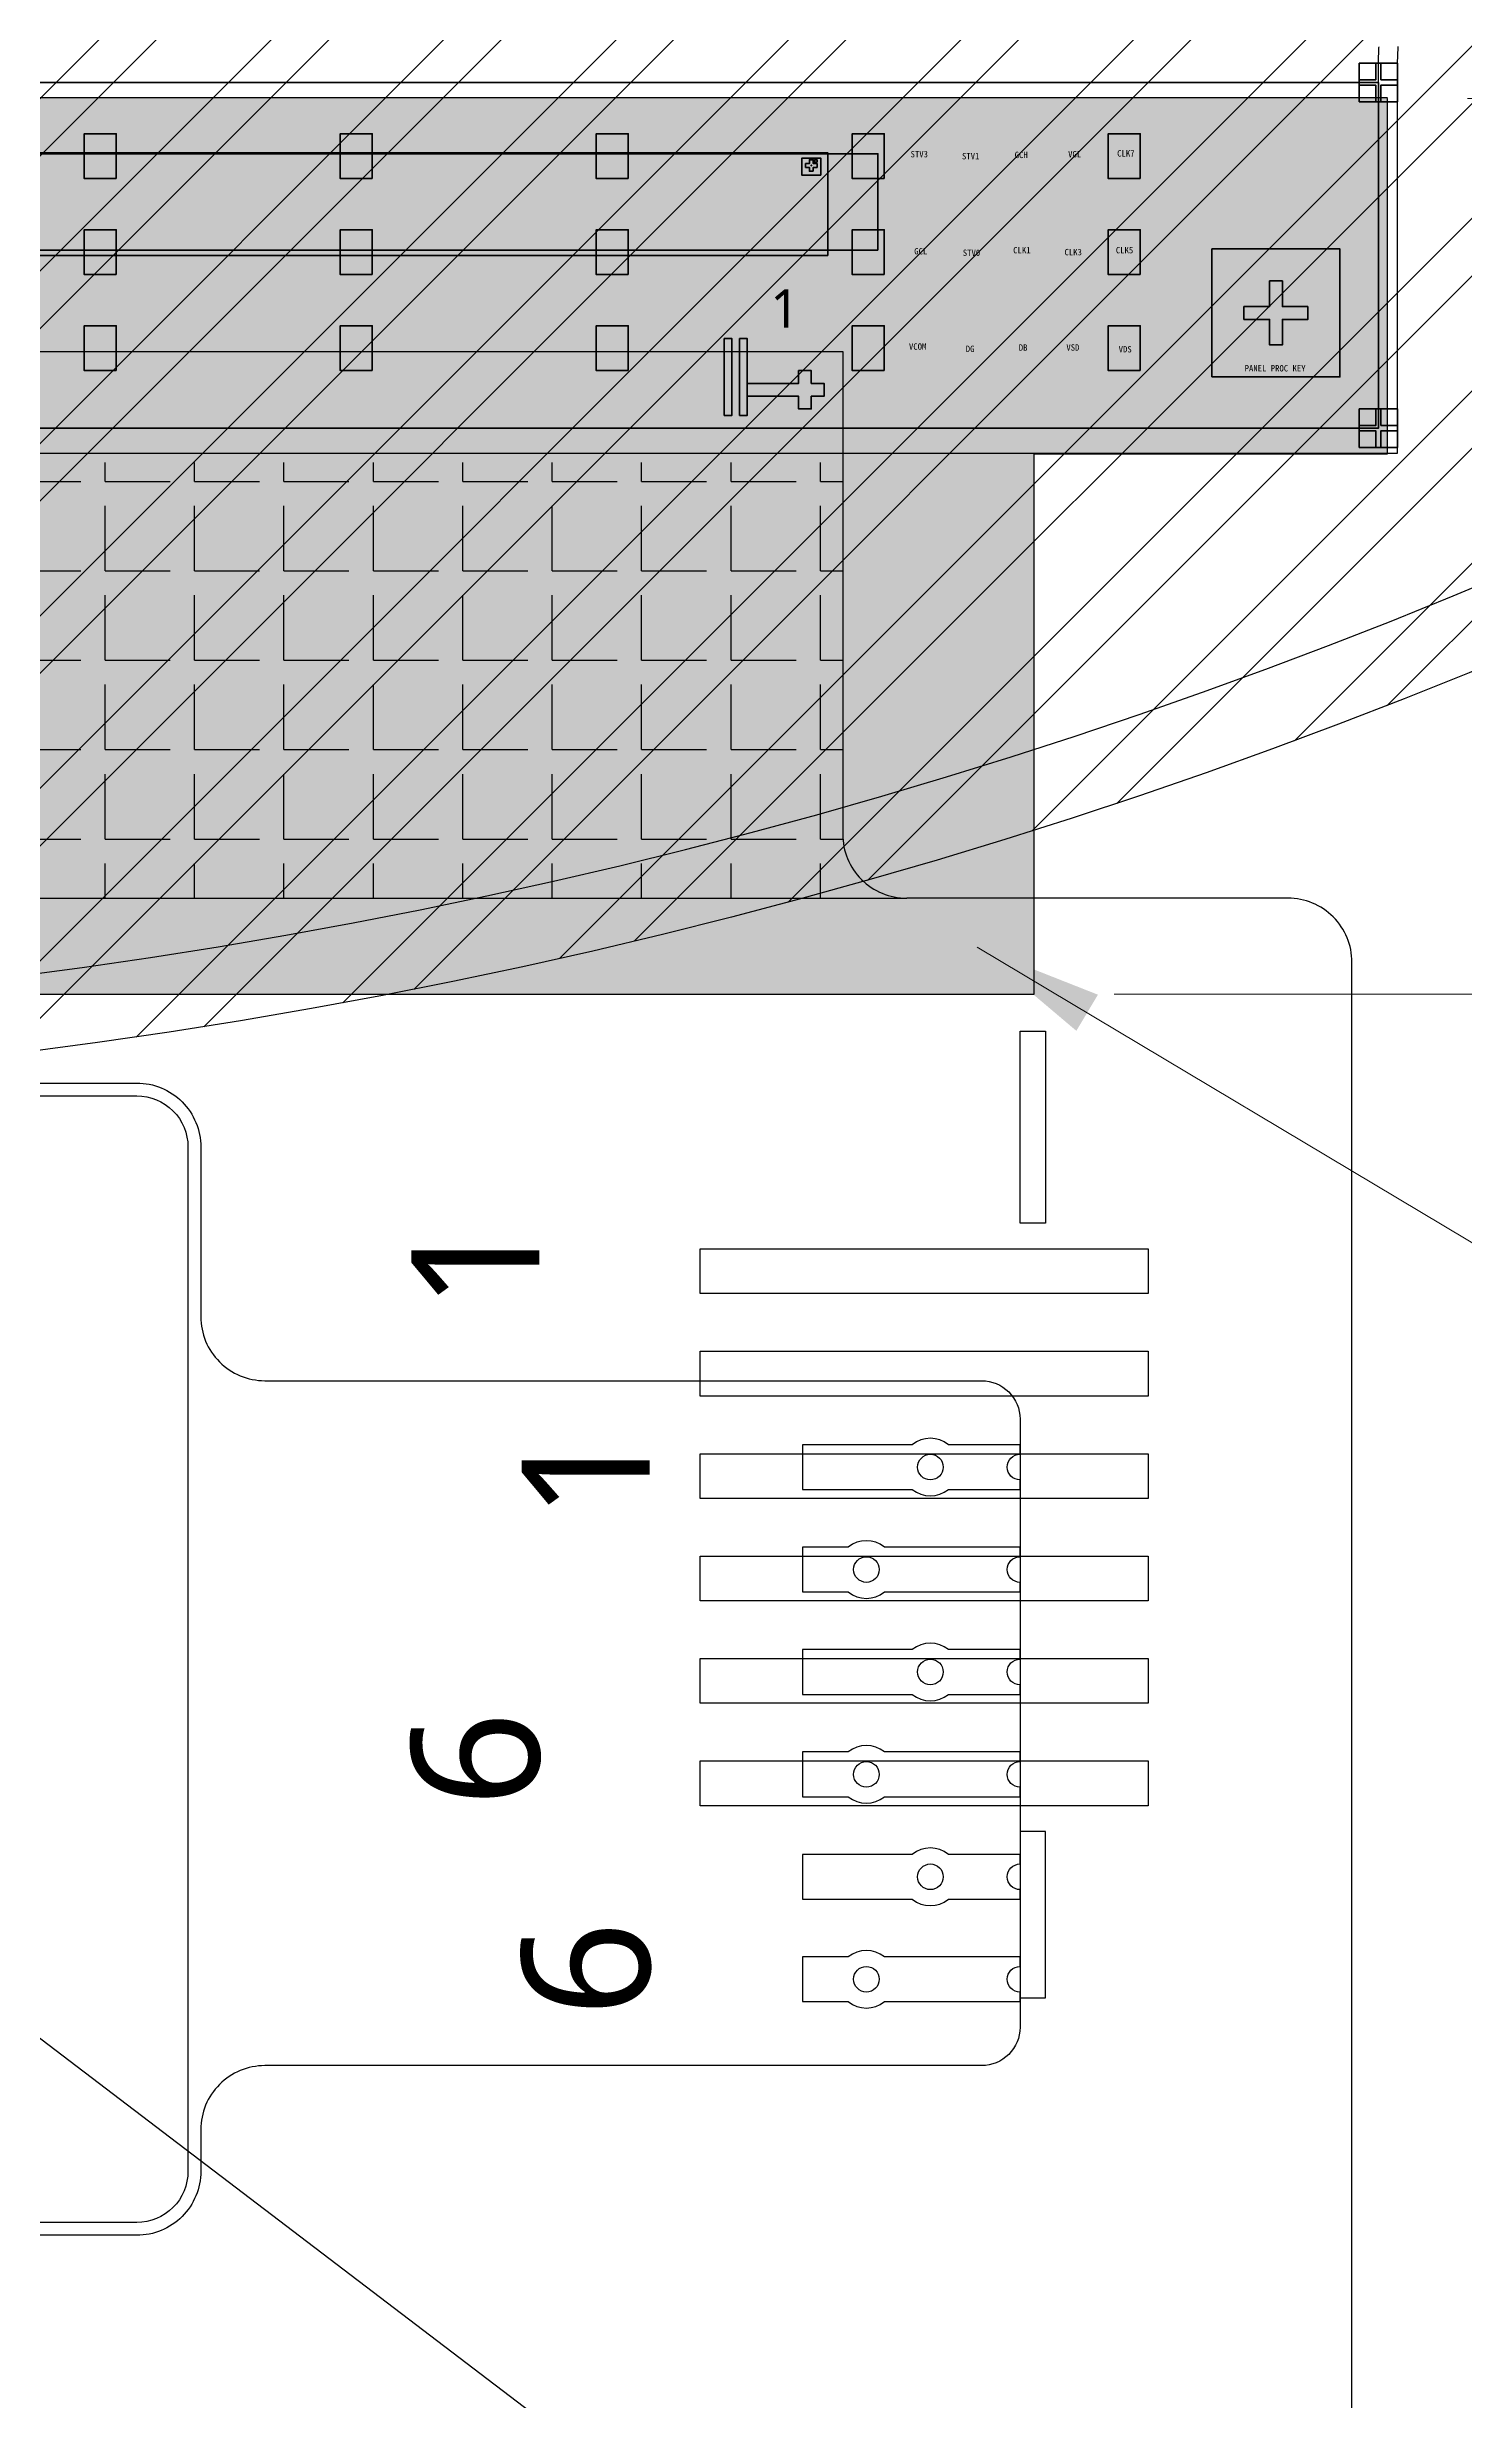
# Model space of a CAD drawing. Header units: millimetres. Extents: x 6107 to 6696, y -7540 to -7123.
# Drawn here: x 6243.85 to 6254.93, y -7377.37 to -7358.98 of the extents above; entities that cross this region are included whole.
import ezdxf
from ezdxf.enums import TextEntityAlignment as Align

# ---------------------------------------------------------------- set-up
doc = ezdxf.new("R2010")
doc.units = ezdxf.units.MM
doc.header["$LTSCALE"] = 32.67
doc.header["$PDMODE"] = 3
doc.header["$PDSIZE"] = 0.3125
doc.layers.get('0').update_dxf_attribs({"linetype": 'CONTINUOUS'})
doc.layers.get('Defpoints').update_dxf_attribs({"linetype": 'CONTINUOUS'})
for name, color, linetype in [('6文字层', 3, 'CONTINUOUS'), ('BL', 11, 'CONTINUOUS'), ('DIM', 3, 'CONTINUOUS'), ('ITO', 3, 'CONTINUOUS'), ('L31.drawing', 2, 'CONTINUOUS'), ('L59.drawing', 7, 'CONTINUOUS')]:
    doc.layers.add(name, color=color, linetype=linetype)
for name, color, linetype, lineweight in [('B_M.drawing', 175, 'CONTINUOUS', 100), ('GATE.drawing', 3, 'CONTINUOUS', 100), ('hardFence.critical', 211, 'CONTINUOUS', 100), ('L190.P9', 7, 'CONTINUOUS', 100), ('LAYOUT.drawing', 140, 'CONTINUOUS', 100), ('OUTLINE.drawing', 190, 'CONTINUOUS', 100)]:
    doc.layers.add(name, color=color, linetype=linetype, lineweight=lineweight)
doc.styles.add('Arial', font='arial.ttf', dxfattribs={"height": 3})
doc.styles.add('NOTE', font='ROMANS.shx', dxfattribs={"width": 0.8, "bigfont": 'EXTFONT.shx'})
doc.styles.get("Standard").update_dxf_attribs({"font": 'txt', "width": 0.8})
doc.styles.add('TITLE', font='arial.ttf')
doc.styles.add('宋体', font='SimSun.ttf')
doc.styles.add('标注', font='Microsoft YaHei.ttf')
doc.dimstyles.new('ISO-25$0', dxfattribs={"dimtxt": 1.8, "dimasz": 1.2, "dimexe": 0.5, "dimexo": 0.625, "dimtad": 1, "dimdsep": 46, "dimtxsty": '宋体', "dimcen": 2.5, "dimclrd": 2, "dimclre": 2, "dimclrt": 2, "dimadec": 0, "dimazin": 0, "dimtp": 1.2, "dimtm": 1.2, "dimtfac": 1, "dimtmove": 0, "dimatfit": 3, "dimfxl": 1, "dimtolj": 1, "dimlwd": 5, "dimlwe": 5, "dimarcsym": 0})
doc.dimstyles.new('ISO-25$7', dxfattribs={"dimscale": 0.5, "dimtxt": 1.5, "dimasz": 2, "dimexe": 0.2, "dimexo": 0.2, "dimtad": 0, "dimzin": 1, "dimdsep": 46, "dimtxsty": 'TITLE', "dimcen": 2.5, "dimclrd": 7, "dimclre": 256, "dimclrt": 7, "dimadec": 0, "dimazin": 0, "dimtfac": 1, "dimtmove": 0, "dimatfit": 0, "dimfxl": 1, "dimlwd": 9, "dimlwe": 9, "dimarcsym": 0})
doc.dimstyles.new('STANDARD$7', dxfattribs={"dimtxt": 1.5, "dimasz": 1.25, "dimexe": 0.25, "dimexo": 0.25, "dimgap": 0.25, "dimtad": 0, "dimzin": 0, "dimdsep": 46, "dimtxsty": 'NOTE', "dimcen": 0.5, "dimclrd": 256, "dimclre": 5, "dimclrt": 256, "dimazin": 0, "dimtfac": 1, "dimtmove": 0, "dimatfit": 1, "dimfxl": 1, "dimtolj": 1, "dimtzin": 0, "dimarcsym": 0})

# ---------------------------------------------------------------- blocks, each defined once
blk = doc.blocks.new('z_et_pad_unit')
at = {"layer": 'OUTLINE.drawing', "color": 3, "linetype": 'Continuous', "lineweight": 100}
blk.add_lwpolyline([(0, 0), (250, 0), (250, 350), (0, 350)], close=True, dxfattribs=at)
blk = doc.blocks.new('ST7701S_pad_location_Name_out_line')
at = {"layer": 'L59.drawing', "color": 4, "linetype": 'Continuous', "lineweight": 100}
blk.add_lwpolyline([(-12000, -400), (12000, -400), (12000, 400), (-12000, 400)], close=True, dxfattribs=at)
blk.add_lwpolyline([(-12000, -400), (12000, -400), (12000, 400), (-12000, 400)], close=True, dxfattribs=at)
blk.add_lwpolyline([(-12000, -400), (12000, -400), (12000, 400), (-12000, 400)], close=True, dxfattribs=at)
blk = doc.blocks.new('align_l')
at = {"layer": 'L31.drawing'}
for points in [[(-0.015, -0.045), (-0.015, -0.015), (-0.045, -0.015), (-0.045, 0.015), (-0.015, 0.015), (-0.015, 0.045), (0.015, 0.045), (0.015, 0.015), (0.045, 0.015), (0.045, -0.015), (0.015, -0.015), (0.015, -0.045), (-0.015, -0.045)], [(-0.045, 0.025), (-0.025, 0.025), (-0.025, 0.045), (-0.045, 0.045), (-0.045, 0.025)]]:
    blk.add_lwpolyline(points, close=True, dxfattribs=at)
at = {"layer": 'L59.drawing'}
blk.add_lwpolyline([(-0.055, -0.055), (0.055, -0.055), (0.055, 0.055), (-0.055, 0.055), (-0.055, -0.055)], close=True, dxfattribs=at)
blk = doc.blocks.new('ST7701S_pad_location_Name_pad_location')
at = {"color": 1, "linetype": 'Continuous', "lineweight": 100}
for name, p in [('ST7701S_pad_location_Name_out_line', (0, 0)), ('align_l', (-11870, 302))]:
    blk.add_blockref(name, p, dxfattribs=at)
blk = doc.blocks.new('A_MARK')
at = {"layer": 'hardFence.critical', "color": 211, "linetype": 'Continuous', "lineweight": 100}
for points in [[(-75, -75), (75, -75), (75, 56), (-75, 56)], [(-15, -45), (-15, -15), (-45, -15), (-45, 15), (-15, 15), (-15, 45), (15, 45), (15, 15), (45, 15), (45, -15), (15, -15), (15, -45)], [(-45, 25), (-25, 25), (-25, 45), (-45, 45)], [(-2, 0), (0, 0), (0, 2), (-2, 2)], [(-2, -2), (0, -2), (0, 0), (-2, 0)], [(0, 0), (2, 0), (2, 2), (0, 2)], [(0, -2), (2, -2), (2, 0), (0, 0)]]:
    blk.add_lwpolyline(points, close=True, dxfattribs=at)
blk = doc.blocks.new('JD9162_PAD')
at = {"layer": 'L190.P9', "color": 7, "linetype": 'Continuous', "lineweight": 100}
blk.add_lwpolyline([(-12390, -377), (12390, -377), (12390, 377), (-12390, 377)], close=True, dxfattribs=at)
at = {"color": 1, "linetype": 'Continuous', "lineweight": 100}
blk.add_blockref('A_MARK', (-11870, 285), dxfattribs=at)
blk = doc.blocks.new('fpc_pad')
at = {"layer": 'OUTLINE.drawing', "color": 3, "linetype": 'Continuous', "lineweight": 100}
blk.add_lwpolyline([(0, 0), (60, 0), (60, 600), (0, 600)], close=True, dxfattribs=at)
blk = doc.blocks.new('fpc_pad_dummy')
at = {"layer": 'OUTLINE.drawing', "color": 3, "linetype": 'Continuous', "lineweight": 100}
blk.add_lwpolyline([(0, 0), (60, 0), (60, 600), (0, 600)], close=True, dxfattribs=at)
blk = doc.blocks.new('fpc_mark')
at = {"layer": 'GATE.drawing', "color": 3, "linetype": 'Continuous', "lineweight": 100}
blk.add_lwpolyline([(200, 300), (100, 300), (100, 200), (0, 200), (0, 100), (100, 100), (100, 0), (200, 0), (200, 100), (600, 100), (600, 200), (200, 200)], close=True, dxfattribs=at)
blk = doc.blocks.new('fpc_all')
at = {"color": 1, "linetype": 'Continuous', "lineweight": 100}
for name, p in [('fpc_pad_dummy', (23640.6, 0.6)), ('fpc_pad', (23760.6, 0.6))]:
    blk.add_blockref(name, p, dxfattribs=at)
at = {"color": 1, "linetype": 'Continuous', "lineweight": 100, "xscale": -1}
blk.add_blockref('fpc_mark', (24420.6, 50.6), dxfattribs=at)
blk = doc.blocks.new('align_mark_unit_Panel')
at = {"layer": 'GATE.drawing', "color": 3, "linetype": 'Continuous', "lineweight": 100}
blk.add_lwpolyline([(250, 50), (50, 50), (50, 250), (-50, 250), (-50, 50), (-250, 50), (-250, -50), (-50, -50), (-50, -250), (50, -250), (50, -50), (250, -50)], close=True, dxfattribs=at)
at = {"layer": 'OUTLINE.drawing', "color": 5, "linetype": 'Continuous', "lineweight": 100}
blk.add_lwpolyline([(-500, -500), (500, -500), (500, 500), (-500, 500)], close=True, dxfattribs=at)
at = {"layer": 'OUTLINE.drawing', "color": 6, "linetype": 'Continuous', "lineweight": 100}
blk.add_text('PANEL PROC KEY', height=50, dxfattribs=at).set_placement((-7, -432.1), align=Align.MIDDLE_CENTER)
blk = doc.blocks.new('cutting_Mark_unit_Panel_array')
at = {"layer": 'GATE.drawing', "color": 3, "linetype": 'Continuous', "lineweight": 100}
for points in [[(-150, 20), (-20, 20), (-20, 150), (-150, 150)], [(20, 20), (150, 20), (150, 150), (20, 150)], [(-150, -150), (-20, -150), (-20, -20), (-150, -20)], [(20, -150), (150, -150), (150, -20), (20, -20)]]:
    blk.add_lwpolyline(points, close=True, dxfattribs=at)
at = {"layer": 'OUTLINE.drawing', "color": 5, "linetype": 'Continuous', "lineweight": 100}
blk.add_lwpolyline([(-150, -150), (150, -150), (150, 150), (-150, 150)], close=True, dxfattribs=at)
blk = doc.blocks.new('cutting_Mark_unit_Panel_cf')
at = {"layer": 'B_M.drawing', "color": 175, "linetype": 'Continuous', "lineweight": 100}
for points in [[(-150, 20), (-20, 20), (-20, 150), (-150, 150)], [(20, 20), (150, 20), (150, 150), (20, 150)], [(-150, -150), (-20, -150), (-20, -20), (-150, -20)], [(20, -150), (150, -150), (150, -20), (20, -20)]]:
    blk.add_lwpolyline(points, close=True, dxfattribs=at)
at = {"layer": 'OUTLINE.drawing', "color": 5, "linetype": 'Continuous', "lineweight": 100}
blk.add_lwpolyline([(-150, -150), (150, -150), (150, 150), (-150, 150)], close=True, dxfattribs=at)
blk = doc.blocks.new('lcd1')
at = {"layer": 'LAYOUT.drawing', "color": 4, "linetype": 'Continuous', "lineweight": -3}
blk.add_lwpolyline([(492.833, -109.845), (655.833, -109.845), (655.833, -95.768), (655.834, -95.739), (655.834, -95.709), (655.834, -95.68), (655.834, -95.65), (655.834, -95.621), (655.835, -95.592), (655.836, -95.533), (655.836, -95.503), (655.837, -95.474), (655.838, -95.415), (655.84, -95.356), (655.841, -95.327), (655.842, -95.298), (655.844, -95.239), (655.845, -95.209), (655.846, -95.18), (655.847, -95.151), (655.849, -95.121), (655.85, -95.092), (655.851, -95.062), (655.853, -95.033), (655.854, -95.004), (655.856, -94.974), (655.858, -94.945)], dxfattribs=at)
blk.add_lwpolyline([(492.833, -109.845), (655.833, -109.845), (655.833, -95.768), (655.834, -95.739), (655.834, -95.709), (655.834, -95.68), (655.834, -95.65), (655.834, -95.621), (655.835, -95.592), (655.836, -95.533), (655.836, -95.503), (655.837, -95.474), (655.838, -95.415), (655.84, -95.356), (655.841, -95.327), (655.842, -95.298), (655.844, -95.239), (655.845, -95.209), (655.846, -95.18), (655.847, -95.151), (655.849, -95.121), (655.85, -95.092), (655.851, -95.062), (655.853, -95.033), (655.854, -95.004), (655.856, -94.974), (655.858, -94.945)], dxfattribs=at)
at = {"layer": 'LAYOUT.drawing', "color": 4, "linetype": 'Continuous', "lineweight": 0}
blk.add_lwpolyline([(492.833, -96.345), (655.833, -96.345), (655.833, -95.768), (655.834, -95.739), (655.834, -95.709), (655.834, -95.68), (655.834, -95.65), (655.834, -95.621), (655.835, -95.592), (655.836, -95.533), (655.836, -95.503), (655.837, -95.474), (655.838, -95.415), (655.84, -95.356), (655.841, -95.327), (655.842, -95.298), (655.844, -95.239), (655.845, -95.209), (655.846, -95.18), (655.847, -95.151), (655.849, -95.121), (655.85, -95.092), (655.851, -95.062), (655.853, -95.033), (655.854, -95.004), (655.856, -94.974), (655.858, -94.945)], dxfattribs=at)
at = {"layer": 'LAYOUT.drawing', "color": 140, "linetype": 'Continuous', "lineweight": 100}
blk.add_lwpolyline([(492.833, -109.845), (655.833, -109.845), (655.833, -96.345), (492.833, -96.345)], close=True, dxfattribs=at)
blk.add_lwpolyline([(492.833, -96.345), (655.833, -96.345)], dxfattribs=at)
at = {"color": 1, "linetype": 'Continuous', "lineweight": 100, "yscale": 0.005000000000000001, "zscale": 0.005000000000000001}
for name, p, xscale in [('cutting_Mark_unit_Panel_cf', (655.833, -96.345), 0.005000000000000001), ('JD9162_PAD', (574.333, -101.01), -0.005000000000000001), ('ST7701S_pad_location_Name_pad_location', (574.333, -101.095), -0.005000000000000001), ('align_mark_unit_Panel', (651.833, -105.345), 0.005000000000000001), ('fpc_all', (512.08, -109.348), 0.005000000000000001), ('cutting_Mark_unit_Panel_array', (655.833, -109.845), 0.005000000000000001)]:
    blk.add_blockref(name, p, dxfattribs=dict(at, xscale=xscale))
at = {"color": 1, "linetype": 'Continuous', "lineweight": 100, "xscale": -0.005000000000000001, "yscale": 0.005000000000000001, "zscale": 0.005000000000000001, "row_count": 1, "column_count": 5, "row_spacing": 3.500000000000001, "column_spacing": -2}
for p in [(646.533, -100.095), (646.533, -103.845), (646.533, -107.595)]:
    blk.add_blockref('z_et_pad_unit', p, dxfattribs=at)
at = {"layer": '6文字层', "linetype": 'Continuous', "insert": (632.089, -104.419), "char_height": 1.5, "width": 45.92861, "attachment_point": 1, "style": '标注'}
blk.add_mtext('{\\C7;1}', dxfattribs=at)
at = {"layer": 'OUTLINE.drawing', "color": 6, "linetype": 'Continuous', "lineweight": 100}
for s, p in [('STV3', (637.9, -99.143)), ('STV1', (639.908, -99.22)), ('GCH', (641.881, -99.172)), ('VGL', (643.97, -99.141)), ('CLK7', (645.97, -99.111)), ('GCL', (637.958, -102.933)), ('STV0', (639.94, -102.994)), ('CLK1', (641.908, -102.893)), ('CLK3', (643.913, -102.969)), ('CLK5', (645.918, -102.892)), ('VCOM', (637.837, -106.658)), ('DG', (639.885, -106.746)), ('DB', (641.957, -106.695)), ('VSD', (643.9, -106.693)), ('VDS', (645.943, -106.763))]:
    blk.add_text(s, height=0.25, dxfattribs=at).set_placement(p, align=Align.MIDDLE_CENTER)
blk = doc.blocks.new('HSD')
at = {"layer": 'LAYOUT.drawing', "color": 0, "lineweight": -2, "elevation": 0}
blk.add_lwpolyline([(1370.249, 300.152), (1403.149, 300.152), (1403.149, 303.167), (1403.149, 303.172), (1403.149, 303.178), (1403.149, 303.183), (1403.149, 303.189), (1403.149, 303.194), (1403.149, 303.2), (1403.149, 303.211), (1403.149, 303.217), (1403.149, 303.222), (1403.15, 303.234), (1403.15, 303.245), (1403.15, 303.25), (1403.15, 303.256), (1403.151, 303.267), (1403.151, 303.273), (1403.151, 303.278), (1403.151, 303.284), (1403.151, 303.289), (1403.152, 303.295), (1403.152, 303.301), (1403.152, 303.306), (1403.153, 303.312), (1403.153, 303.317), (1403.153, 303.323), (1403.154, 303.329)], dxfattribs=at)
blk = doc.blocks.new('JFD')
at = {"color": 0}
blk.add_blockref('HSD', (0, 0), dxfattribs=at)
blk = doc.blocks.new('*D26')
at = {"layer": 'Defpoints', "color": 0, "transparency": 16777216}
for p in [(1447.686, 340.827), (1444.926, 333.832), (1451.4, 333.832)]:
    blk.add_point(p, dxfattribs=at)
at = {"layer": 'DIM', "color": 3, "lineweight": 5, "transparency": 16777216}
for p, q in [((1448.311, 340.827), (1451.9, 340.827)), ((1451.4, 339.327), (1451.4, 335.332)), ((1445.551, 333.832), (1451.9, 333.832))]:
    blk.add_line(p, q, dxfattribs=at)
at = {"layer": 'DIM', "color": 3, "transparency": 16777216}
for points in [[(1451.15, 339.327), (1451.65, 339.327), (1451.4, 340.827)], [(1451.15, 335.332), (1451.65, 335.332), (1451.4, 333.832)]]:
    blk.add_solid(points, dxfattribs=at)
at = {"layer": 'DIM', "color": 3, "transparency": 16777216, "insert": (1450.025, 337.329), "char_height": 1.5, "attachment_point": 5, "rotation": 90, "style": '宋体'}
blk.add_mtext('\\A1;7', dxfattribs=at)
blk = doc.blocks.new('dfasdsadasd')
at = {"layer": 'BL'}
h = blk.add_hatch(dxfattribs=at)
h.set_pattern_fill('MUDST', color=253, scale=0.02, style=0)
h.paths.add_polyline_path([(3844.164, -24.308), (3844.164, -27.088), (3846.014, -27.088), (3846.014, -31.31), (3874.074, -31.31), (3874.074, -27.088), (3876.834, -27.088), (3876.834, -24.308)])
at = {"layer": 'BL', "color": 253}
for p, q in [((3876.834, -24.308), (3844.164, -24.308)), ((3876.834, -27.088), (3876.834, -24.314)), ((3874.074, -27.088), (3876.834, -27.088)), ((3874.074, -31.31), (3874.074, -27.088)), ((3846.014, -31.31), (3874.074, -31.31))]:
    blk.add_line(p, q, dxfattribs=at)
blk = doc.blocks.new('A$C5AF141BB')
at = {"layer": 'BL', "color": 2}
blk.add_line((13.611, -8.582), (13.611, -4.9), dxfattribs=at)
at = {"layer": 'BL'}
blk.add_blockref('dfasdsadasd', (-3860.464, 22.188), dxfattribs=at)
at = {"layer": 'DIM'}
dim = blk.add_linear_dim(base=(20.084, -9.122), p1=(16.37, -2.126), p2=(13.611, -9.122), angle=90, dimstyle='ISO-25$0', override={"dimtxt": 1.5, "dimasz": 1.5, "dimtxsty": '宋体', "dimcen": 2.5, "dimclrd": 3, "dimclre": 3, "dimclrt": 3}, dxfattribs=at)
dim.commit()
dim.dimension.update_dxf_attribs({"geometry": '*D26', "text_midpoint": (18.709, -5.624), "insert": (-1431.316, -342.953)})
at = {"layer": 'BL'}
blk.add_leader([(13.166, -8.753), (22.379, -14.26), (31.806, -14.26)], dimstyle='ISO-25$7', override={"dimgap": 0.625, "dimtad": 0, "dimfxl": 0.18, "dimarcsym": 1}, dxfattribs=at)

msp = doc.modelspace()

# ---------------------------------------------------------------- hatches: boundary and pattern name
h = msp.add_hatch()
h.set_pattern_fill('ANGLE', color=3, scale=0.1)
h.set_pattern_definition([(0, (5371.1804, -7638.2845), (0, 0.6985), [0.508, -0.1905]), (90, (5371.1804, -7638.2845), (-0.6985, 4e-17), [0.508, -0.1905])])
h.paths.add_polyline_path([(6226.095, -7362.976, 0.086991), (6226.231, -7363), (6226.916, -7363, -0.414214), (6227.316, -7363.4), (6227.316, -7365.132, -0.414214), (6226.816, -7365.632), (6250.568, -7365.632, -0.414214), (6250.068, -7365.132), (6250.068, -7362.23), (6226.095, -7362.23)])
h.paths.add_polyline_path([(6235.031, -7362.991), (6235.031, -7364.577), (6239.999, -7364.577), (6239.999, -7362.991)], flags=24)
at = {"layer": 'ITO', "true_color": 0x000000}
h = msp.add_hatch(dxfattribs=at)
h.set_pattern_fill('ANSI32', color=18, scale=0.1)
h.set_pattern_definition([(45, (1393.4258, 22.6993), (-0.67351921, 0.67351921), []), (45, (1393.8748, 22.6993), (-0.67351921, 0.67351921), [])])
h.paths.add_polyline_path([(6192.953, -7322.197, 1), (6282.953, -7322.197, 1)])
h.paths.add_polyline_path([(6273.217, -7322.197, -1), (6202.689, -7322.197, -1)], flags=16)

# ---------------------------------------------------------------- linework, layer by layer
at = {"color": 30, "lineweight": -3}
msp.add_line((6225.831, -7361.961), (6250.068, -7361.961), dxfattribs=at)
at = {"color": 0}
msp.add_line((6226.816, -7365.632), (6250.568, -7365.632), dxfattribs=at)
at = {"color": 30, "lineweight": -3}
msp.add_lwpolyline([(6223.172, -7366.132, -0.414214), (6223.672, -7365.632), (6226.816, -7365.632, 0.414214), (6227.316, -7365.132), (6227.316, -7363.633, 0.221971), (6227.137, -7363.25), (6225.831, -7362.156), (6225.831, -7361.361), (6250.068, -7361.361), (6250.068, -7365.132, 0.414214), (6250.568, -7365.632)], format="xyb", dxfattribs=at)
at = {"color": 30}
msp.add_lwpolyline([(6241.657, -7362.555, 0.237184), (6241.453, -7362.949), (6241.453, -7366.576, 0.414214), (6241.953, -7367.076), (6244.553, -7367.076, -0.414214), (6245.053, -7367.576), (6245.053, -7368.901, 0.414214), (6245.553, -7369.401), (6251.153, -7369.401, -0.414214), (6251.453, -7369.701), (6251.453, -7374.451, -0.414214), (6251.153, -7374.751), (6245.553, -7374.751, 0.414214), (6245.053, -7375.251), (6245.053, -7375.576, -0.414214), (6244.553, -7376.076), (6233.553, -7376.076, -0.414214), (6233.053, -7375.576), (6233.053, -7367.576, -0.414214), (6233.553, -7367.076), (6233.953, -7367.076, 0.414214), (6234.453, -7366.576), (6234.453, -7362.949, 0.237184), (6234.249, -7362.555)], format="xyb", dxfattribs=at)
msp.add_lwpolyline([(6241.657, -7362.555, 0.237184), (6241.453, -7362.949), (6241.453, -7366.576, 0.414214), (6241.953, -7367.076), (6244.553, -7367.076, -0.414214), (6245.053, -7367.576), (6245.053, -7368.901, 0.414214), (6245.553, -7369.401), (6251.153, -7369.401, -0.414214), (6251.453, -7369.701), (6251.453, -7374.451, -0.414214), (6251.153, -7374.751), (6245.553, -7374.751, 0.414214), (6245.053, -7375.251), (6245.053, -7375.576, -0.414214), (6244.553, -7376.076), (6233.553, -7376.076, -0.414214), (6233.053, -7375.576), (6233.053, -7367.576, -0.414214), (6233.553, -7367.076), (6233.953, -7367.076, 0.414214), (6234.453, -7366.576), (6234.453, -7362.949, 0.237184), (6234.249, -7362.555)], format="xyb", dxfattribs=at)
for points in [[(6251.653, -7366.671), (6251.653, -7368.171), (6251.453, -7368.171), (6251.453, -7366.671)], [(6251.653, -7374.221), (6251.653, -7372.921), (6251.453, -7372.921), (6251.453, -7374.221)]]:
    msp.add_lwpolyline(points, close=True)
for points in [[(6233.553, -7367.176), (6244.553, -7367.176, -0.414214), (6244.953, -7367.576), (6244.953, -7375.576), (6244.953, -7375.576, -0.414214), (6244.553, -7375.976), (6233.553, -7375.976, -0.414214), (6233.153, -7375.576), (6233.153, -7367.576, -0.414214)], [(6233.553, -7367.176), (6244.553, -7367.176, -0.414214), (6244.953, -7367.576), (6244.953, -7375.576), (6244.953, -7375.576, -0.414214), (6244.553, -7375.976), (6233.553, -7375.976, -0.414214), (6233.153, -7375.576), (6233.153, -7367.576, -0.414214)], [(6251.453, -7369.976), (6251.453, -7369.901), (6250.894, -7369.901, 0.353553), (6250.611, -7369.901), (6249.753, -7369.901), (6249.753, -7370.251), (6250.611, -7370.251, 0.353553), (6250.894, -7370.251), (6251.453, -7370.251), (6251.453, -7370.176, -1)], [(6251.453, -7369.976), (6251.453, -7369.901), (6250.894, -7369.901, 0.353553), (6250.611, -7369.901), (6249.753, -7369.901), (6249.753, -7370.251), (6250.611, -7370.251, 0.353553), (6250.894, -7370.251), (6251.453, -7370.251), (6251.453, -7370.176, -1)], [(6251.453, -7370.776), (6251.453, -7370.701), (6250.394, -7370.701, 0.353553), (6250.111, -7370.701), (6249.753, -7370.701), (6249.753, -7371.051), (6250.111, -7371.051, 0.353553), (6250.394, -7371.051), (6251.453, -7371.051), (6251.453, -7370.976, -1)], [(6251.453, -7370.776), (6251.453, -7370.701), (6250.394, -7370.701, 0.353553), (6250.111, -7370.701), (6249.753, -7370.701), (6249.753, -7371.051), (6250.111, -7371.051, 0.353553), (6250.394, -7371.051), (6251.453, -7371.051), (6251.453, -7370.976, -1)], [(6251.453, -7371.576), (6251.453, -7371.501), (6250.894, -7371.501, 0.353553), (6250.611, -7371.501), (6249.753, -7371.501), (6249.753, -7371.851), (6250.611, -7371.851, 0.353553), (6250.894, -7371.851), (6251.453, -7371.851), (6251.453, -7371.776, -1)], [(6251.453, -7371.576), (6251.453, -7371.501), (6250.894, -7371.501, 0.353553), (6250.611, -7371.501), (6249.753, -7371.501), (6249.753, -7371.851), (6250.611, -7371.851, 0.353553), (6250.894, -7371.851), (6251.453, -7371.851), (6251.453, -7371.776, -1)], [(6251.453, -7372.376), (6251.453, -7372.301), (6250.394, -7372.301, 0.353553), (6250.111, -7372.301), (6249.753, -7372.301), (6249.753, -7372.651), (6250.111, -7372.651, 0.353553), (6250.394, -7372.651), (6251.453, -7372.651), (6251.453, -7372.576, -1)], [(6251.453, -7372.376), (6251.453, -7372.301), (6250.394, -7372.301, 0.353553), (6250.111, -7372.301), (6249.753, -7372.301), (6249.753, -7372.651), (6250.111, -7372.651, 0.353553), (6250.394, -7372.651), (6251.453, -7372.651), (6251.453, -7372.576, -1)], [(6251.453, -7373.176), (6251.453, -7373.101), (6250.894, -7373.101, 0.353553), (6250.611, -7373.101), (6249.753, -7373.101), (6249.753, -7373.451), (6250.611, -7373.451, 0.353553), (6250.894, -7373.451), (6251.453, -7373.451), (6251.453, -7373.376, -1)], [(6251.453, -7373.176), (6251.453, -7373.101), (6250.894, -7373.101, 0.353553), (6250.611, -7373.101), (6249.753, -7373.101), (6249.753, -7373.451), (6250.611, -7373.451, 0.353553), (6250.894, -7373.451), (6251.453, -7373.451), (6251.453, -7373.376, -1)], [(6251.453, -7373.976), (6251.453, -7373.901), (6250.394, -7373.901, 0.353553), (6250.111, -7373.901), (6249.753, -7373.901), (6249.753, -7374.251), (6250.111, -7374.251, 0.353553), (6250.394, -7374.251), (6251.453, -7374.251), (6251.453, -7374.176, -1)], [(6251.453, -7373.976), (6251.453, -7373.901), (6250.394, -7373.901, 0.353553), (6250.111, -7373.901), (6249.753, -7373.901), (6249.753, -7374.251), (6250.111, -7374.251, 0.353553), (6250.394, -7374.251), (6251.453, -7374.251), (6251.453, -7374.176, -1)]]:
    msp.add_lwpolyline(points, format="xyb", close=True)
at = {"color": 2}
for points in [[(6252.453, -7368.721), (6248.953, -7368.721), (6248.953, -7368.371), (6252.453, -7368.371)], [(6252.453, -7368.721), (6248.953, -7368.721), (6248.953, -7368.371), (6252.453, -7368.371)], [(6252.453, -7369.521), (6248.953, -7369.521), (6248.953, -7369.171), (6252.453, -7369.171)], [(6252.453, -7370.321), (6248.953, -7370.321), (6248.953, -7369.971), (6252.453, -7369.971)], [(6252.453, -7371.121), (6248.953, -7371.121), (6248.953, -7370.771), (6252.453, -7370.771)], [(6252.453, -7371.921), (6248.953, -7371.921), (6248.953, -7371.571), (6252.453, -7371.571)], [(6252.453, -7372.721), (6248.953, -7372.721), (6248.953, -7372.371), (6252.453, -7372.371)]]:
    msp.add_lwpolyline(points, close=True, dxfattribs=at)
for centre in [(6250.753, -7370.076), (6250.753, -7370.076), (6250.253, -7370.876), (6250.253, -7370.876), (6250.753, -7371.676), (6250.753, -7371.676), (6250.253, -7372.476), (6250.253, -7372.476), (6250.753, -7373.276), (6250.753, -7373.276), (6250.253, -7374.076), (6250.253, -7374.076)]:
    msp.add_circle(centre, 0.1)
at = {"layer": 'ITO', "color": 30}
msp.add_lwpolyline([(6223.172, -7366.132), (6223.172, -7377.572, 0.414214), (6223.672, -7378.072), (6229.711, -7378.072, -0.414214), (6230.211, -7378.572), (6230.211, -7405.964, 0.414214), (6230.411, -7406.164), (6245.511, -7406.164, 0.414214), (6245.711, -7405.964), (6245.711, -7378.572, -0.414214), (6246.211, -7378.072), (6253.546, -7378.072, 0.414214), (6254.046, -7377.572), (6254.046, -7366.132, 0.414214), (6253.546, -7365.632), (6250.568, -7365.632)], format="xyb", dxfattribs=at)
at = {"layer": 'ITO', "color": 251, "true_color": 0x636466}
msp.add_circle((6237.953, -7322.197), 45, dxfattribs=at)
at = {"layer": 'ITO', "color": 7, "true_color": 0xffffff}
msp.add_arc((6237.953, -7322.197), 44.4, 5.1688, 354.8312, dxfattribs=at)

# ---------------------------------------------------------------- block references
at = {"color": 0}
for name, p in [('JFD', (4851.254, -7662.308)), ('A$C5AF141BB', (6237.953, -7357.261))]:
    msp.add_blockref(name, p, dxfattribs=at)
at = {"color": 6, "lineweight": -3, "xscale": 0.1999999999998181, "yscale": 0.1999999999998181, "zscale": 0.1999999999998181}
msp.add_blockref('lcd1', (6123.086, -7339.992), dxfattribs=at)

# ---------------------------------------------------------------- texts
at = {"color": 4, "char_height": 1, "width": 1.97596, "attachment_point": 1, "rotation": 90, "style": 'Arial'}
for s, insert in [('{\\fMicrosoft YaHei|b0|i0|c134|p34;\\C0;1}', (6246.698, -7368.846)), ('{\\fMicrosoft YaHei|b0|i0|c134|p34;\\C0;1}', (6247.561, -7370.485)), ('{\\fMicrosoft YaHei|b0|i0|c134|p34;\\C0;1}', (6247.561, -7370.485)), ('{\\fMicrosoft YaHei|b0|i0|c134|p34;\\C0;6}', (6246.698, -7372.729)), ('{\\fMicrosoft YaHei|b0|i0|c134|p34;\\C0;6}', (6247.561, -7374.368)), ('{\\fMicrosoft YaHei|b0|i0|c134|p34;\\C0;6}', (6247.561, -7374.368))]:
    msp.add_mtext(s, dxfattribs=dict(at, insert=insert))

# ---------------------------------------------------------------- leaders
at = {"color": 4}
msp.add_leader([(6239.154, -7371.003), (6260.638, -7387.356)], dimstyle='STANDARD$7', override={"dimtxt": 3.5, "dimasz": 2, "dimexe": 5.346, "dimexo": 1.85625, "dimgap": 0.09, "dimtih": 1, "dimtoh": 1, "dimdec": 4, "dimtxsty": 'Standard', "dimcen": 2.673, "dimclrd": 0, "dimclre": 0, "dimclrt": 0, "dimadec": 0, "dimtp": 0.0001, "dimtm": 0.0001, "dimtdec": 4, "dimtofl": 0, "dimatfit": 3}, dxfattribs=at)
msp.add_leader([(6239.154, -7371.003), (6260.638, -7387.356)], dimstyle='STANDARD$7', override={"dimtxt": 3.5, "dimasz": 2, "dimexe": 5.346, "dimexo": 1.85625, "dimgap": 0.09, "dimtih": 1, "dimtoh": 1, "dimdec": 4, "dimtxsty": 'Standard', "dimcen": 2.673, "dimclrd": 0, "dimclre": 0, "dimclrt": 0, "dimadec": 0, "dimtp": 0.0001, "dimtm": 0.0001, "dimtdec": 4, "dimtofl": 0, "dimatfit": 3}, dxfattribs=at)

doc.saveas('drawing.dxf')
